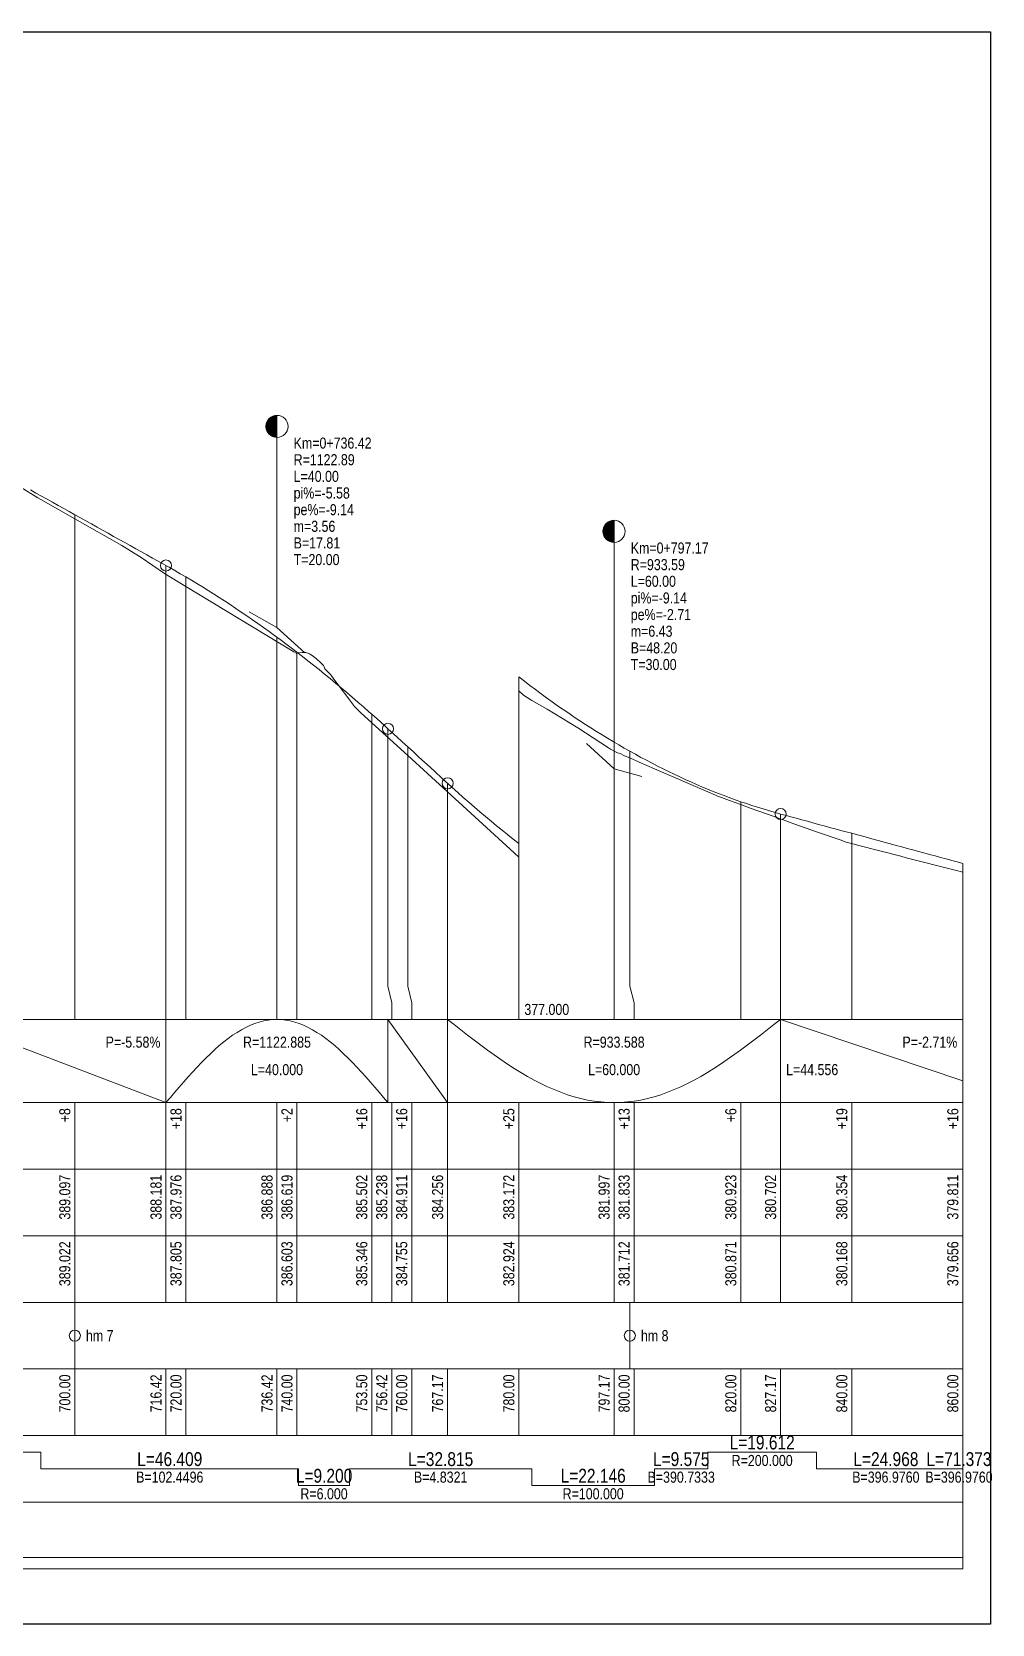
# Model space of a CAD drawing. Extents: x -600 to 1621, y -3670 to 287.
# Drawn here: x 1022.3 to 1195.3, y -367 to -80 of the extents above; entities that cross this region are included whole.
import ezdxf
from ezdxf.enums import TextEntityAlignment as Align

# ---------------------------------------------------------------- set-up
doc = ezdxf.new("R2010")
doc.units = 0
doc.layers.add('Cartus', color=8, linetype='Continuous')
for name, color, linetype, lineweight in [('L-C. Ref', 7, 'Continuous', 0), ('L-cote-ex', 7, 'Continuous', 0), ('L-Cote-Pr', 7, 'Continuous', 0), ('L-Curbe', 7, 'Continuous', 0), ('L-Cut-Fill', 7, 'Continuous', 0), ('L-Design', 7, 'Continuous', 0), ('L-Exist', 7, 'Continuous', 0), ('L-LINES', 7, 'Continuous', 0), ('L-Pante-Tran', 7, 'Continuous', 0), ('L-rac-Vert', 7, 'Continuous', 0), ('L-TEXT', 7, 'Continuous', 0)]:
    doc.layers.add(name, color=color, linetype=linetype, lineweight=lineweight)
doc.styles.add('Arial', font='arial.ttf', dxfattribs={"width": 0.8})

# ---------------------------------------------------------------- blocks, each defined once
blk = doc.blocks.new('A3_TRANSV_ALIN_TIRENA')
at = {"layer": 'Cartus'}
blk.add_lwpolyline([(0, 0), (0, 287), (345, 287), (345, 0)], close=True, dxfattribs=at)

msp = doc.modelspace()

# ---------------------------------------------------------------- linework, layer by layer
at = {"layer": 'L-Curbe'}
for p, q in [((1006.91, -336.01), (1023.92, -336.01)), ((1023.92, -336.01), (1023.92, -339.01)), ((1144.07, -339.01), (1144.07, -336.01)), ((1144.07, -336.01), (1163.68, -336.01)), ((1163.68, -336.01), (1163.68, -339.01)), ((1023.92, -339.01), (1070.33, -339.01)), ((1070.33, -339.01), (1070.33, -342.01)), ((1079.53, -342.01), (1079.53, -339.01)), ((1079.53, -339.01), (1112.35, -339.01)), ((1112.35, -339.01), (1112.35, -342.01)), ((1134.49, -342.01), (1134.49, -339.01)), ((1134.49, -339.01), (1144.07, -339.01)), ((1163.68, -339.01), (1188.65, -339.01)), ((1188.65, -339.01), (1188.65, -339.01)), ((1188.65, -339.01), (1190.02, -339.01)), ((1070.33, -342.01), (1079.53, -342.01)), ((1112.35, -342.01), (1134.49, -342.01))]:
    msp.add_line(p, q, dxfattribs=at)
at = {"layer": 'L-Design'}
for points in [[(1022.02, -162.58), (1023.02, -163.14), (1024.02, -163.7), (1025.02, -164.25), (1026.02, -164.81), (1027.02, -165.37), (1028.02, -165.93), (1029.02, -166.48), (1030.02, -167.04), (1031.02, -167.6), (1032.02, -168.16), (1033.02, -168.71), (1034.02, -169.27), (1035.02, -169.83), (1036.02, -170.39), (1037.02, -170.94), (1038.02, -171.5), (1039.02, -172.06), (1040.02, -172.62), (1041.02, -173.18), (1042.02, -173.73), (1043.02, -174.29), (1044.02, -174.85), (1045.02, -175.41), (1046.02, -175.96), (1046.45, -176.2), (1047.02, -176.52), (1048.02, -177.09), (1049.02, -177.67), (1050.02, -178.25), (1051.02, -178.84), (1052.02, -179.45), (1053.02, -180.06), (1054.02, -180.68), (1055.02, -181.31), (1056.02, -181.95), (1057.02, -182.59), (1058.02, -183.25), (1059.02, -183.92), (1060.02, -184.59), (1061.02, -185.27), (1062.02, -185.96), (1063.02, -186.67), (1064.02, -187.38), (1065.02, -188.09), (1066.02, -188.82), (1066.45, -189.13), (1067.02, -189.56), (1068.02, -190.3), (1069.02, -191.06), (1070.02, -191.82), (1071.02, -192.59), (1072.02, -193.37), (1073.02, -194.16), (1074.02, -194.96), (1075.02, -195.77), (1076.02, -196.59), (1077.02, -197.41), (1078.02, -198.25), (1079.02, -199.09), (1080.02, -199.94), (1081.02, -200.8), (1082.02, -201.67), (1083.02, -202.55), (1083.52, -202.99), (1084.02, -203.44), (1085.02, -204.34), (1086.02, -205.24), (1086.45, -205.63), (1087.02, -206.15), (1088.02, -207.07), (1089.02, -207.98), (1090.02, -208.9), (1091.02, -209.81), (1092.02, -210.72), (1093.02, -211.64), (1094.02, -212.55), (1095.02, -213.46), (1096.02, -214.38), (1097.02, -215.29), (1097.19, -215.44), (1098.02, -216.2), (1099.02, -217.1), (1100.02, -217.99), (1101.02, -218.87), (1102.02, -219.74), (1103.02, -220.59), (1104.02, -221.44), (1105.02, -222.27), (1106.02, -223.1), (1107.02, -223.91), (1108.02, -224.72), (1109.02, -225.51), (1110.02, -226.29)], [(1110.02, -196.29), (1111.02, -197.06), (1112.02, -197.82), (1113.02, -198.57), (1114.02, -199.31), (1115.02, -200.04), (1116.02, -200.76), (1117.02, -201.46), (1118.02, -202.16), (1119.02, -202.84), (1120.02, -203.52), (1121.02, -204.18), (1122.02, -204.83), (1123.02, -205.48), (1124.02, -206.11), (1125.02, -206.73), (1126.02, -207.34), (1127.02, -207.94), (1127.19, -208.04), (1128.02, -208.53), (1129.02, -209.11), (1130.02, -209.67), (1131.02, -210.23), (1132.02, -210.78), (1133.02, -211.31), (1134.02, -211.84), (1135.02, -212.35), (1136.02, -212.85), (1137.02, -213.35), (1138.02, -213.83), (1139.02, -214.3), (1140.02, -214.76), (1141.02, -215.21), (1142.02, -215.65), (1143.02, -216.08), (1144.02, -216.49), (1145.02, -216.9), (1146.02, -217.3), (1147.02, -217.68), (1148.02, -218.06), (1149.02, -218.42), (1150.02, -218.77), (1151.02, -219.12), (1152.02, -219.45), (1153.02, -219.77), (1154.02, -220.08), (1155.02, -220.38), (1156.02, -220.67), (1157.02, -220.95), (1157.19, -220.99), (1158.02, -221.22), (1159.02, -221.49), (1160.02, -221.76), (1161.02, -222.03), (1162.02, -222.3), (1163.02, -222.57), (1164.02, -222.85), (1165.02, -223.12), (1166.02, -223.39), (1167.02, -223.66), (1168.02, -223.93), (1169.02, -224.2), (1170.02, -224.47), (1171.02, -224.74), (1172.02, -225.01), (1173.02, -225.29), (1174.02, -225.56), (1175.02, -225.83), (1176.02, -226.1), (1177.02, -226.37), (1178.02, -226.64), (1179.02, -226.91), (1180.02, -227.18), (1181.02, -227.46), (1182.02, -227.73), (1183.02, -228), (1184.02, -228.27), (1185.02, -228.54), (1186.02, -228.81), (1187.02, -229.08), (1188.02, -229.35), (1189.02, -229.62), (1190.02, -229.9)]]:
    msp.add_lwpolyline(points, dxfattribs=at)
at = {"layer": 'L-Exist'}
for p, q in [((1020.07, -161.98), (1023.36, -163.99)), ((1023.36, -163.99), (1023.92, -164.31)), ((1023.92, -164.31), (1030.02, -167.78)), ((1030.02, -167.78), (1038.48, -172.61)), ((1038.48, -172.61), (1041.95, -174.77)), ((1041.95, -174.77), (1046.19, -177.63)), ((1046.19, -177.63), (1050.02, -179.96)), ((1050.02, -179.96), (1069.5, -191.77)), ((1069.5, -191.77), (1069.88, -192)), ((1069.88, -192), (1069.89, -192.01)), ((1069.89, -192), (1070.02, -191.98)), ((1069.89, -192.01), (1069.89, -192)), ((1070.02, -191.98), (1070.33, -191.94)), ((1070.33, -191.94), (1070.99, -191.88)), ((1070.99, -191.88), (1071.65, -191.89)), ((1071.65, -191.89), (1071.8, -191.92)), ((1071.8, -191.92), (1072.3, -192.12)), ((1072.3, -192.12), (1072.51, -192.22)), ((1072.51, -192.22), (1072.96, -192.55)), ((1072.96, -192.55), (1073.62, -193.09)), ((1073.62, -193.09), (1074.27, -193.69)), ((1074.27, -193.69), (1074.81, -194.22)), ((1074.81, -194.22), (1074.93, -194.48)), ((1074.93, -194.48), (1075.09, -194.84)), ((1075.09, -194.84), (1075.59, -195.34)), ((1075.59, -195.34), (1076.07, -195.86)), ((1076.07, -195.86), (1076.25, -196.07)), ((1076.25, -196.07), (1076.9, -196.91)), ((1076.9, -196.91), (1077.56, -197.76)), ((1077.56, -197.76), (1078.22, -198.64)), ((1078.22, -198.64), (1078.87, -199.52)), ((1078.87, -199.52), (1079.53, -200.39)), ((1079.53, -200.39), (1080.43, -201.58)), ((1110.02, -198.77), (1110.84, -199.55)), ((1110.84, -199.55), (1112.18, -200.4)), ((1112.18, -200.4), (1112.35, -200.5)), ((1112.35, -200.5), (1115.12, -202.1)), ((1080.43, -201.58), (1080.78, -201.98)), ((1080.78, -201.98), (1081.15, -202.33)), ((1081.15, -202.33), (1081.49, -202.72)), ((1081.49, -202.72), (1083.52, -204.55)), ((1115.12, -202.1), (1117.88, -203.76)), ((1117.88, -203.76), (1120.65, -205.47)), ((1083.52, -204.55), (1090.02, -210.46)), ((1120.65, -205.47), (1123.42, -207.23)), ((1123.42, -207.23), (1126.19, -209.04)), ((1126.19, -209.04), (1126.54, -209.27)), ((1126.54, -209.27), (1127.79, -209.95)), ((1090.02, -210.46), (1093.54, -213.66)), ((1127.79, -209.95), (1128.31, -210.08)), ((1128.31, -210.08), (1128.96, -210.42)), ((1128.96, -210.42), (1129.06, -210.48)), ((1129.06, -210.48), (1130.02, -210.89)), ((1130.02, -210.89), (1131.72, -211.62)), ((1131.72, -211.62), (1134.49, -212.82)), ((1093.54, -213.66), (1109.16, -227.96)), ((1134.49, -212.82), (1144.07, -217.01)), ((1144.07, -217.01), (1145.45, -217.62)), ((1145.45, -217.62), (1145.7, -217.73)), ((1145.7, -217.73), (1146.54, -218.03)), ((1146.54, -218.03), (1147.99, -218.56)), ((1147.99, -218.56), (1150.02, -219.3)), ((1150.02, -219.3), (1151.91, -219.99)), ((1151.91, -219.99), (1155.84, -221.4)), ((1155.84, -221.4), (1159.76, -222.8)), ((1159.76, -222.8), (1163.68, -224.18)), ((1163.68, -224.18), (1168.13, -225.73)), ((1168.13, -225.73), (1168.83, -225.99)), ((1168.83, -225.99), (1169.18, -226.12)), ((1169.18, -226.12), (1170.02, -226.33)), ((1170.02, -226.33), (1171.02, -226.58)), ((1171.02, -226.58), (1178.84, -228.58)), ((1109.16, -227.96), (1110.02, -228.77)), ((1178.84, -228.58), (1179.83, -228.87)), ((1179.83, -228.87), (1188.65, -231.09)), ((1188.65, -231.09), (1190.02, -231.45))]:
    msp.add_line(p, q, dxfattribs=at)
at = {"layer": 'L-LINES'}
for p, q in [((1030.02, -258.01), (1030.02, -167.04)), ((1046.45, -258.01), (1046.45, -176.2)), ((1050.02, -252.01), (1050.02, -178.25)), ((1066.45, -258.01), (1066.45, -189.13)), ((1070.02, -252.01), (1070.02, -191.82)), ((1110.02, -258.01), (1110.02, -196.29)), ((1083.52, -258.01), (1083.52, -202.99)), ((1086.45, -252.01), (1086.45, -205.63)), ((1090.02, -252.01), (1090.02, -208.9)), ((1127.19, -258.01), (1127.19, -208.04)), ((1130.02, -252.01), (1130.02, -209.67)), ((1097.19, -258.01), (1097.19, -215.44)), ((1150.02, -258.01), (1150.02, -218.77)), ((1157.19, -258.01), (1157.19, -220.99)), ((1170.02, -258.01), (1170.02, -224.47)), ((1190.02, -258.01), (1190.02, -229.9)), ((1050.05, -255.01), (1050.02, -252.01)), ((1070.05, -255.01), (1070.02, -252.01)), ((1087.12, -255.01), (1086.45, -252.01)), ((1090.72, -255.01), (1090.02, -252.01)), ((1130.79, -255.01), (1130.02, -252.01)), ((1050.05, -258.01), (1050.05, -255.01)), ((1070.05, -258.01), (1070.05, -255.01)), ((1087.12, -258.01), (1087.12, -255.01)), ((1090.72, -258.01), (1090.72, -255.01)), ((1130.79, -258.01), (1130.79, -255.01)), ((890.02, -258.01), (1190.02, -258.01)), ((1190.02, -273.01), (1190.02, -258.01)), ((890.02, -273.01), (1190.02, -273.01)), ((890.02, -273.01), (1190.02, -273.01)), ((1030.02, -285.01), (1030.02, -273.01)), ((1046.45, -285.01), (1046.45, -273.01)), ((1050.05, -285.01), (1050.05, -273.01)), ((1066.45, -285.01), (1066.45, -273.01)), ((1070.05, -285.01), (1070.05, -273.01)), ((1083.52, -285.01), (1083.52, -273.01)), ((1087.12, -285.01), (1087.12, -273.01)), ((1090.72, -285.01), (1090.72, -273.01)), ((1097.19, -285.01), (1097.19, -273.01)), ((1110.02, -285.01), (1110.02, -273.01)), ((1127.19, -285.01), (1127.19, -273.01)), ((1130.79, -285.01), (1130.79, -273.01)), ((1150.02, -285.01), (1150.02, -273.01)), ((1157.19, -285.01), (1157.19, -273.01)), ((1170.02, -285.01), (1170.02, -273.01)), ((1190.02, -285.01), (1190.02, -273.01)), ((1190.02, -285.01), (1190.02, -273.01)), ((890.02, -285.01), (1190.02, -285.01)), ((890.02, -285.01), (1190.02, -285.01)), ((1030.02, -297.01), (1030.02, -285.01)), ((1046.45, -297.01), (1046.45, -285.01)), ((1050.05, -297.01), (1050.05, -285.01)), ((1066.45, -297.01), (1066.45, -285.01)), ((1070.05, -297.01), (1070.05, -285.01)), ((1083.52, -297.01), (1083.52, -285.01)), ((1087.12, -297.01), (1087.12, -285.01)), ((1090.72, -297.01), (1090.72, -285.01)), ((1097.19, -297.01), (1097.19, -285.01)), ((1110.02, -297.01), (1110.02, -285.01)), ((1127.19, -297.01), (1127.19, -285.01)), ((1130.79, -297.01), (1130.79, -285.01)), ((1150.02, -297.01), (1150.02, -285.01)), ((1157.19, -297.01), (1157.19, -285.01)), ((1170.02, -297.01), (1170.02, -285.01)), ((1190.02, -297.01), (1190.02, -285.01)), ((890.02, -297.01), (1190.02, -297.01)), ((890.02, -297.01), (1190.02, -297.01)), ((1030.02, -309.01), (1030.02, -297.01)), ((1046.45, -309.01), (1046.45, -297.01)), ((1050.05, -309.01), (1050.05, -297.01)), ((1066.45, -309.01), (1066.45, -297.01)), ((1070.05, -309.01), (1070.05, -297.01)), ((1083.52, -309.01), (1083.52, -297.01)), ((1087.12, -309.01), (1087.12, -297.01)), ((1090.72, -309.01), (1090.72, -297.01)), ((1097.19, -309.01), (1097.19, -297.01)), ((1110.02, -309.01), (1110.02, -297.01)), ((1127.19, -309.01), (1127.19, -297.01)), ((1130.79, -309.01), (1130.79, -297.01)), ((1150.02, -309.01), (1150.02, -297.01)), ((1157.19, -309.01), (1157.19, -297.01)), ((1170.02, -309.01), (1170.02, -297.01)), ((1190.02, -309.01), (1190.02, -297.01)), ((890.02, -309.01), (1190.02, -309.01)), ((890.02, -309.01), (1190.02, -309.01)), ((1030.02, -321.01), (1030.02, -309.01)), ((1130.02, -321.01), (1130.02, -309.01)), ((1190.02, -321.01), (1190.02, -309.01)), ((890.02, -321.01), (1190.02, -321.01)), ((890.02, -321.01), (1190.02, -321.01)), ((1030.02, -333.01), (1030.02, -321.01)), ((1046.45, -333.01), (1046.45, -321.01)), ((1050.05, -333.01), (1050.05, -321.01)), ((1066.45, -333.01), (1066.45, -321.01)), ((1070.05, -333.01), (1070.05, -321.01)), ((1083.52, -333.01), (1083.52, -321.01)), ((1087.12, -333.01), (1087.12, -321.01)), ((1090.72, -333.01), (1090.72, -321.01)), ((1097.19, -333.01), (1097.19, -321.01)), ((1110.02, -333.01), (1110.02, -321.01)), ((1127.19, -333.01), (1127.19, -321.01)), ((1130.79, -333.01), (1130.79, -321.01)), ((1150.02, -333.01), (1150.02, -321.01)), ((1157.19, -333.01), (1157.19, -321.01)), ((1170.02, -333.01), (1170.02, -321.01)), ((1190.02, -333.01), (1190.02, -321.01)), ((890.02, -333.01), (1190.02, -333.01)), ((890.02, -333.01), (1190.02, -333.01)), ((1190.02, -345.01), (1190.02, -333.01)), ((890.02, -345.01), (1190.02, -345.01)), ((890.02, -345.01), (1190.02, -345.01)), ((1190.02, -357.01), (1190.02, -345.01)), ((890.02, -357.01), (1190.02, -357.01))]:
    msp.add_line(p, q, dxfattribs=at)
for centre in [(1030.02, -315.01), (1130.02, -315.01)]:
    msp.add_circle(centre, 1, dxfattribs=at)
at = {"layer": 'L-Pante-Tran'}
for p, q in [((1010.02, -355.01), (1030.02, -355.01)), ((1010.02, -355.01), (1030.02, -355.01)), ((1030.02, -355.01), (1050.02, -355.01)), ((1030.02, -355.01), (1050.02, -355.01)), ((1050.02, -355.01), (1070.02, -355.01)), ((1050.02, -355.01), (1070.02, -355.01)), ((1070.02, -355.01), (1083.52, -355.01)), ((1070.02, -355.01), (1083.52, -355.01)), ((1083.52, -355.01), (1090.02, -355.01)), ((1083.52, -355.01), (1090.02, -355.01)), ((1090.02, -355.01), (1110.02, -355.01)), ((1090.02, -355.01), (1110.02, -355.01)), ((1110.02, -355.01), (1130.02, -355.01)), ((1110.02, -355.01), (1130.02, -355.01)), ((1130.02, -355.01), (1150.02, -355.01)), ((1130.02, -355.01), (1150.02, -355.01)), ((1150.02, -355.01), (1170.02, -355.01)), ((1150.02, -355.01), (1170.02, -355.01)), ((1170.02, -355.01), (1190.02, -355.01)), ((1170.02, -355.01), (1190.02, -355.01))]:
    msp.add_line(p, q, dxfattribs=at)
at = {"layer": 'L-rac-Vert'}
for p, q in [((1065.83, -149.23), (1065.83, -153.03)), ((1065.9, -149.21), (1065.9, -153.06)), ((1065.98, -149.19), (1065.98, -153.08)), ((1066.05, -149.17), (1066.05, -153.09)), ((1066.13, -149.16), (1066.13, -153.11)), ((1066.21, -149.15), (1066.21, -153.12)), ((1066.29, -149.14), (1066.29, -153.13)), ((1066.37, -149.13), (1066.37, -153.13)), ((1066.45, -187.35), (1066.45, -149.13)), ((1064.45, -150.98), (1064.45, -151.29)), ((1064.45, -151.05), (1064.45, -151.21)), ((1064.46, -150.9), (1064.46, -151.37)), ((1064.47, -150.82), (1064.47, -151.45)), ((1064.48, -150.74), (1064.48, -151.52)), ((1064.5, -150.67), (1064.5, -151.6)), ((1064.52, -150.59), (1064.52, -151.68)), ((1064.54, -150.51), (1064.54, -151.75)), ((1064.57, -150.44), (1064.57, -151.82)), ((1064.6, -150.37), (1064.6, -151.9)), ((1064.63, -150.3), (1064.63, -151.97)), ((1064.66, -150.22), (1064.66, -152.04)), ((1064.7, -150.16), (1064.7, -152.11)), ((1064.74, -150.09), (1064.74, -152.18)), ((1064.78, -150.02), (1064.78, -152.24)), ((1064.83, -149.96), (1064.83, -152.31)), ((1064.87, -149.89), (1064.87, -152.37)), ((1064.92, -149.83), (1064.92, -152.43)), ((1064.98, -149.77), (1064.98, -152.49)), ((1065.03, -149.72), (1065.03, -152.55)), ((1065.09, -149.66), (1065.09, -152.6)), ((1065.15, -149.61), (1065.15, -152.65)), ((1065.21, -149.56), (1065.21, -152.7)), ((1065.27, -149.51), (1065.27, -152.75)), ((1065.33, -149.47), (1065.33, -152.8)), ((1065.4, -149.43), (1065.4, -152.84)), ((1065.47, -149.39), (1065.47, -152.88)), ((1065.54, -149.35), (1065.54, -152.91)), ((1065.61, -149.32), (1065.61, -152.95)), ((1065.68, -149.28), (1065.68, -152.98)), ((1065.75, -149.26), (1065.75, -153.01)), ((1125.34, -169.27), (1125.34, -170.8)), ((1125.37, -169.2), (1125.37, -170.88)), ((1125.41, -169.13), (1125.41, -170.95)), ((1125.44, -169.06), (1125.44, -171.02)), ((1125.48, -168.99), (1125.48, -171.08)), ((1125.53, -168.93), (1125.53, -171.15)), ((1125.57, -168.86), (1125.57, -171.21)), ((1125.62, -168.8), (1125.62, -171.28)), ((1125.67, -168.74), (1125.67, -171.34)), ((1125.72, -168.68), (1125.72, -171.4)), ((1125.77, -168.62), (1125.77, -171.45)), ((1125.83, -168.57), (1125.83, -171.51)), ((1125.89, -168.52), (1125.89, -171.56)), ((1125.95, -168.47), (1125.95, -171.61)), ((1126.01, -168.42), (1126.01, -171.66)), ((1126.08, -168.38), (1126.08, -171.7)), ((1126.14, -168.33), (1126.14, -171.74)), ((1126.21, -168.29), (1126.21, -171.78)), ((1126.28, -168.26), (1126.28, -171.82)), ((1126.35, -168.22), (1126.35, -171.86)), ((1126.42, -168.19), (1126.42, -171.89)), ((1126.5, -168.16), (1126.5, -171.92)), ((1126.57, -168.14), (1126.57, -171.94)), ((1126.65, -168.11), (1126.65, -171.96)), ((1126.72, -168.09), (1126.72, -171.98)), ((1126.8, -168.08), (1126.8, -172)), ((1126.88, -168.06), (1126.88, -172.01)), ((1126.95, -168.05), (1126.95, -172.03)), ((1127.03, -168.05), (1127.03, -172.03)), ((1127.11, -168.04), (1127.11, -172.04)), ((1127.19, -212.86), (1127.19, -168.04)), ((1125.19, -169.88), (1125.19, -170.2)), ((1125.19, -169.96), (1125.19, -170.12)), ((1125.2, -169.8), (1125.2, -170.27)), ((1125.21, -169.73), (1125.21, -170.35)), ((1125.23, -169.65), (1125.23, -170.43)), ((1125.24, -169.57), (1125.24, -170.51)), ((1125.26, -169.5), (1125.26, -170.58)), ((1125.29, -169.42), (1125.29, -170.66)), ((1125.31, -169.35), (1125.31, -170.73)), ((1061.45, -184.56), (1066.45, -187.35)), ((1066.45, -187.35), (1071.45, -191.92)), ((1122.19, -208.29), (1127.19, -212.86)), ((1127.19, -212.86), (1132.19, -214.21)), ((1007.24, -258.01), (1046.45, -273.01)), ((1046.45, -273.01), (1046.45, -258.01)), ((1064.05, -258.27), (1063.25, -258.48)), ((1064.85, -258.13), (1064.05, -258.27)), ((1065.65, -258.04), (1064.85, -258.13)), ((1066.45, -258.01), (1065.65, -258.04)), ((1067.25, -258.04), (1066.45, -258.01)), ((1068.05, -258.13), (1067.25, -258.04)), ((1068.85, -258.27), (1068.05, -258.13)), ((1069.65, -258.48), (1068.85, -258.27)), ((1086.45, -273.01), (1086.45, -258.01)), ((1086.45, -258.01), (1097.19, -273.01)), ((1097.19, -273.01), (1097.19, -258.01)), ((1098.39, -258.95), (1097.19, -258.01)), ((1157.19, -258.01), (1155.99, -258.95)), ((1157.19, -273.01), (1157.19, -258.01)), ((1157.19, -258.01), (1190.02, -269.06)), ((1058.45, -260.87), (1057.65, -261.45)), ((1059.25, -260.34), (1058.45, -260.87)), ((1060.05, -259.86), (1059.25, -260.34)), ((1060.85, -259.44), (1060.05, -259.86)), ((1061.65, -259.06), (1060.85, -259.44)), ((1062.45, -258.74), (1061.65, -259.06)), ((1063.25, -258.48), (1062.45, -258.74)), ((1070.45, -258.74), (1069.65, -258.48)), ((1071.25, -259.06), (1070.45, -258.74)), ((1072.05, -259.44), (1071.25, -259.06)), ((1072.85, -259.86), (1072.05, -259.44)), ((1073.65, -260.34), (1072.85, -259.86)), ((1074.45, -260.87), (1073.65, -260.34)), ((1075.25, -261.45), (1074.45, -260.87)), ((1099.59, -259.89), (1098.39, -258.95)), ((1100.79, -260.82), (1099.59, -259.89)), ((1101.99, -261.74), (1100.79, -260.82)), ((1153.59, -260.82), (1152.39, -261.74)), ((1154.79, -259.89), (1153.59, -260.82)), ((1155.99, -258.95), (1154.79, -259.89)), ((1055.25, -263.45), (1054.45, -264.19)), ((1056.05, -262.74), (1055.25, -263.45)), ((1056.85, -262.07), (1056.05, -262.74)), ((1057.65, -261.45), (1056.85, -262.07)), ((1076.05, -262.07), (1075.25, -261.45)), ((1076.85, -262.74), (1076.05, -262.07)), ((1077.65, -263.45), (1076.85, -262.74)), ((1078.45, -264.19), (1077.65, -263.45)), ((1103.19, -262.64), (1101.99, -261.74)), ((1104.39, -263.53), (1103.19, -262.64)), ((1105.59, -264.4), (1104.39, -263.53)), ((1149.99, -263.53), (1148.79, -264.4)), ((1151.19, -262.64), (1149.99, -263.53)), ((1152.39, -261.74), (1151.19, -262.64)), ((1052.05, -266.62), (1051.25, -267.49)), ((1052.85, -265.78), (1052.05, -266.62)), ((1053.65, -264.97), (1052.85, -265.78)), ((1054.45, -264.19), (1053.65, -264.97)), ((1079.25, -264.97), (1078.45, -264.19)), ((1080.05, -265.78), (1079.25, -264.97)), ((1080.85, -266.62), (1080.05, -265.78)), ((1081.65, -267.49), (1080.85, -266.62)), ((1106.79, -265.24), (1105.59, -264.4)), ((1107.99, -266.05), (1106.79, -265.24)), ((1109.19, -266.83), (1107.99, -266.05)), ((1110.39, -267.57), (1109.19, -266.83)), ((1145.19, -266.83), (1143.99, -267.57)), ((1146.39, -266.05), (1145.19, -266.83)), ((1147.59, -265.24), (1146.39, -266.05)), ((1148.79, -264.4), (1147.59, -265.24)), ((1049.65, -269.28), (1048.85, -270.2)), ((1050.45, -268.37), (1049.65, -269.28)), ((1051.25, -267.49), (1050.45, -268.37)), ((1082.45, -268.37), (1081.65, -267.49)), ((1083.25, -269.28), (1082.45, -268.37)), ((1084.05, -270.2), (1083.25, -269.28)), ((1111.59, -268.28), (1110.39, -267.57)), ((1112.79, -268.94), (1111.59, -268.28)), ((1113.99, -269.57), (1112.79, -268.94)), ((1115.19, -270.14), (1113.99, -269.57)), ((1140.39, -269.57), (1139.19, -270.14)), ((1141.59, -268.94), (1140.39, -269.57)), ((1142.79, -268.28), (1141.59, -268.94)), ((1143.99, -267.57), (1142.79, -268.28)), ((1047.25, -272.07), (1046.45, -273.01)), ((1048.05, -271.13), (1047.25, -272.07)), ((1048.85, -270.2), (1048.05, -271.13)), ((1084.85, -271.13), (1084.05, -270.2)), ((1085.65, -272.07), (1084.85, -271.13)), ((1086.45, -273.01), (1085.65, -272.07)), ((1116.39, -270.67), (1115.19, -270.14)), ((1117.59, -271.15), (1116.39, -270.67)), ((1118.79, -271.58), (1117.59, -271.15)), ((1119.99, -271.96), (1118.79, -271.58)), ((1121.19, -272.27), (1119.99, -271.96)), ((1122.39, -272.54), (1121.19, -272.27)), ((1123.59, -272.74), (1122.39, -272.54)), ((1131.99, -272.54), (1130.79, -272.74)), ((1133.19, -272.27), (1131.99, -272.54)), ((1134.39, -271.96), (1133.19, -272.27)), ((1135.59, -271.58), (1134.39, -271.96)), ((1136.79, -271.15), (1135.59, -271.58)), ((1137.99, -270.67), (1136.79, -271.15)), ((1139.19, -270.14), (1137.99, -270.67)), ((1124.79, -272.89), (1123.59, -272.74)), ((1125.99, -272.98), (1124.79, -272.89)), ((1127.19, -273.01), (1125.99, -272.98)), ((1128.39, -272.98), (1127.19, -273.01)), ((1129.59, -272.89), (1128.39, -272.98)), ((1130.79, -272.74), (1129.59, -272.89))]:
    msp.add_line(p, q, dxfattribs=at)
for centre, radius in [((1066.45, -151.13), 2), ((1127.19, -170.04), 2), ((1046.45, -176.2), 1), ((1086.45, -205.63), 1), ((1097.19, -215.44), 1), ((1157.19, -220.99), 1)]:
    msp.add_circle(centre, radius, dxfattribs=at)

# ---------------------------------------------------------------- block references
at = {"layer": 'L-LINES'}
msp.add_blockref('A3_TRANSV_ALIN_TIRENA', (850.02, -367.01), dxfattribs=at)

# ---------------------------------------------------------------- texts
at = {"layer": 'L-C. Ref', "style": 'Arial', "width": 0.8}
msp.add_text('377.000', height=2, dxfattribs=at).set_placement((1111.02, -257.21))
at = {"layer": 'L-cote-ex', "style": 'Arial', "width": 0.8}
for s, p in [('389.022', (1029.22, -298.01)), ('387.805', (1049.25, -298.01)), ('386.603', (1069.25, -298.01)), ('385.346', (1082.72, -298.01)), ('384.755', (1089.92, -298.01)), ('382.924', (1109.22, -298.01)), ('381.712', (1129.99, -298.01)), ('380.871', (1149.22, -298.01)), ('380.168', (1169.22, -298.01)), ('379.656', (1189.22, -298.01))]:
    msp.add_text(s, height=2, rotation=90, dxfattribs=at).set_placement(p, align=Align.RIGHT)
at = {"layer": 'L-Cote-Pr', "style": 'Arial', "width": 0.8}
for s, p in [('389.097', (1029.22, -286.01)), ('388.181', (1045.65, -286.01)), ('387.976', (1049.25, -286.01)), ('386.888', (1065.65, -286.01)), ('386.619', (1069.25, -286.01)), ('385.502', (1082.72, -286.01)), ('385.238', (1086.32, -286.01)), ('384.911', (1089.92, -286.01)), ('384.256', (1096.39, -286.01)), ('383.172', (1109.22, -286.01)), ('381.997', (1126.39, -286.01)), ('381.833', (1129.99, -286.01)), ('380.923', (1149.22, -286.01)), ('380.702', (1156.39, -286.01)), ('380.354', (1169.22, -286.01)), ('379.811', (1189.22, -286.01))]:
    msp.add_text(s, height=2, rotation=90, dxfattribs=at).set_placement(p, align=Align.RIGHT)
at = {"layer": 'L-Cut-Fill', "style": 'Arial', "width": 0.8}
for s, p in [('+8', (1029.22, -274.01)), ('+18', (1049.25, -274.01)), ('+2', (1069.25, -274.01)), ('+16', (1082.72, -274.01)), ('+16', (1089.92, -274.01)), ('+25', (1109.22, -274.01)), ('+13', (1129.99, -274.01)), ('+6', (1149.22, -274.01)), ('+19', (1169.22, -274.01)), ('+16', (1189.22, -274.01))]:
    msp.add_text(s, height=2, rotation=90, dxfattribs=at).set_placement(p, align=Align.RIGHT)
at = {"layer": 'L-rac-Vert', "style": 'Arial', "width": 0.8}
for s, p in [('Km=0+736.42', (1069.45, -155.13)), ('R=1122.89', (1069.45, -158.13)), ('L=40.00', (1069.45, -161.13)), ('pi%=-5.58', (1069.45, -164.13)), ('pe%=-9.14', (1069.45, -167.13)), ('m=3.56', (1069.45, -170.13)), ('B=17.81', (1069.45, -173.13)), ('Km=0+797.17', (1130.19, -174.04)), ('T=20.00', (1069.45, -176.13)), ('R=933.59', (1130.19, -177.04)), ('L=60.00', (1130.19, -180.04)), ('pi%=-9.14', (1130.19, -183.04)), ('pe%=-2.71', (1130.19, -186.04)), ('m=6.43', (1130.19, -189.04)), ('B=48.20', (1130.19, -192.04)), ('T=30.00', (1130.19, -195.04)), ('L=44.556', (1158.19, -268.06))]:
    msp.add_text(s, height=2, dxfattribs=at).set_placement(p)
for s, p in [('P=-5.58%', (1045.45, -263.11)), ('P=-2.71%', (1189.02, -263.11))]:
    msp.add_text(s, height=2, dxfattribs=at).set_placement(p, align=Align.RIGHT)
for s, p in [('R=1122.885', (1066.45, -263.11)), ('R=933.588', (1127.19, -263.11)), ('L=40.000', (1066.45, -268.06)), ('L=60.000', (1127.19, -268.06))]:
    msp.add_text(s, height=2, dxfattribs=at).set_placement(p, align=Align.CENTER)
at = {"layer": 'L-TEXT', "style": 'Arial', "width": 0.8}
for s, p in [('hm 7', (1032.02, -316.01)), ('hm 8', (1132.02, -316.01))]:
    msp.add_text(s, height=2, dxfattribs=at).set_placement(p)
for s, p in [('700.00', (1029.22, -322.01)), ('716.42', (1045.65, -322.01)), ('720.00', (1049.25, -322.01)), ('736.42', (1065.65, -322.01)), ('740.00', (1069.25, -322.01)), ('753.50', (1082.72, -322.01)), ('756.42', (1086.32, -322.01)), ('760.00', (1089.92, -322.01)), ('767.17', (1096.39, -322.01)), ('780.00', (1109.22, -322.01)), ('797.17', (1126.39, -322.01)), ('800.00', (1129.99, -322.01)), ('820.00', (1149.22, -322.01)), ('827.17', (1156.39, -322.01)), ('840.00', (1169.22, -322.01)), ('860.00', (1189.22, -322.01))]:
    msp.add_text(s, height=2, rotation=90, dxfattribs=at).set_placement(p, align=Align.RIGHT)
for s, height, p in [('L=19.612', 2.5, (1153.87, -335.51)), ('L=46.409', 2.5, (1047.13, -338.51)), ('L=32.815', 2.5, (1095.94, -338.51)), ('L=9.575', 2.5, (1139.28, -338.51)), ('R=200.000', 2, (1153.87, -338.51)), ('L=24.968', 2.5, (1176.16, -338.51)), ('L=71.373', 2.5, (1189.33, -338.51)), ('B=102.4496', 2, (1047.13, -341.51)), ('L=9.200', 2.5, (1074.93, -341.51)), ('B=4.8321', 2, (1095.94, -341.51)), ('L=22.146', 2.5, (1123.42, -341.51)), ('B=390.7333', 2, (1139.28, -341.51)), ('B=396.9760', 2, (1176.16, -341.51)), ('B=396.9760', 2, (1189.33, -341.51)), ('R=6.000', 2, (1074.93, -344.51)), ('R=100.000', 2, (1123.42, -344.51))]:
    msp.add_text(s, height=height, rotation=0, dxfattribs=at).set_placement(p, align=Align.CENTER)

doc.saveas('drawing.dxf')
